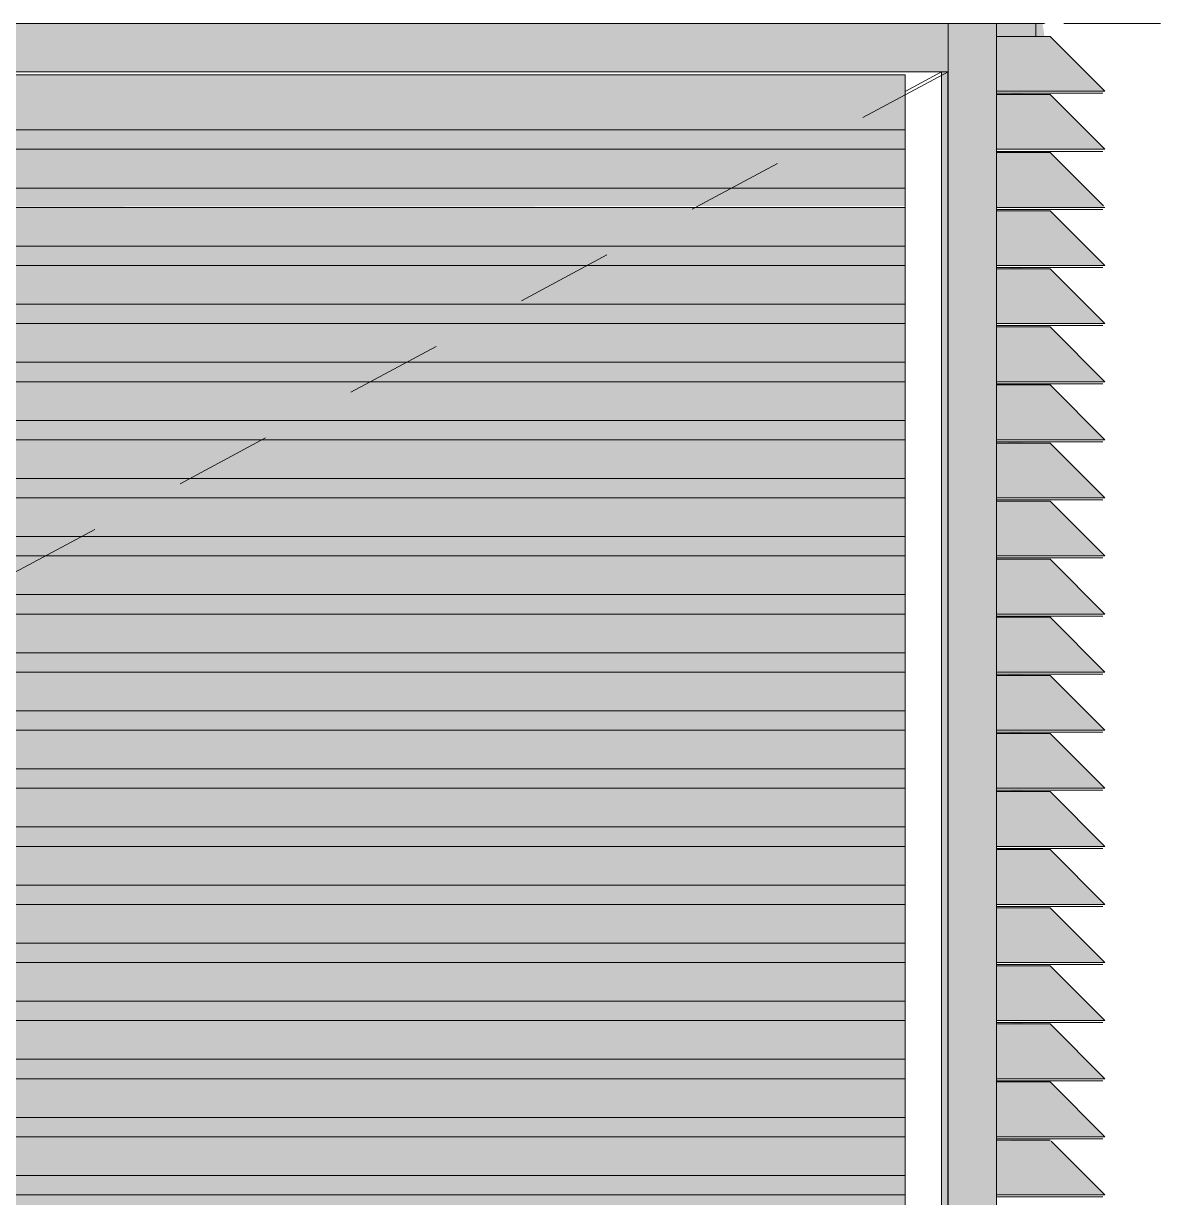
# Model space of a CAD drawing. Header units: metres. Extents: x 902 to 1205, y -4 to 36.
# Drawn here: x 1024.74 to 1025.914, y 6.427 to 7.64 of the extents above; entities that cross this region are included whole.
import ezdxf

# ---------------------------------------------------------------- set-up
doc = ezdxf.new("R2010")
doc.units = ezdxf.units.M
for name, pattern in [('AEC_Center', [0.024, 0.012, -0.004, 0.004, -0.004]), ('Center', [0.178333, 0.020833, -0.0525, 0.0525, -0.0525]), ('Hidden', [0.006, 0.004, -0.002])]:
    doc.linetypes.add(name, pattern=pattern)
for name, color, linetype, lineweight in [('A-DOOR', 31, 'Continuous', 5), ('A-FLOR-LEVL', 51, 'Continuous', 5), ('A-GLAZ-CWMG', 51, 'Continuous', 5), ('S-COLS', 52, 'Continuous', 5)]:
    doc.layers.add(name, color=color, linetype=linetype, lineweight=lineweight)

# ---------------------------------------------------------------- blocks, each defined once
blk = doc.blocks.new('Rectangular Mullion - LVR002 - Swaged Louvre-V8-North - Grids A')
at = {"layer": 'A-GLAZ-CWMG'}
blk.add_hatch(color=256, dxfattribs=at).paths.add_polyline_path([(1025.8571, 6.43), (1025.8006, 6.4866), (1025.7452, 6.4855), (1025.7452, 6.43), (1025.7948, 6.43)])
for p, q in [((1025.7452, 6.4866), (1025.8006, 6.4866)), ((1025.7452, 6.43), (1025.8571, 6.43)), ((1025.7452, 6.4279), (1025.855, 6.4279))]:
    blk.add_line(p, q, dxfattribs=at)
blk = doc.blocks.new('Rectangular Mullion - LVR002 - Swaged Louvre-V7-North - Grids A')
at = {"layer": 'A-GLAZ-CWMG'}
blk.add_hatch(color=256, dxfattribs=at).paths.add_polyline_path([(1025.7452, 5.29), (1025.8571, 5.29), (1025.8006, 5.3466), (1025.7452, 5.3466), (1025.7452, 5.3124)])
for p, q in [((1025.7452, 5.3466), (1025.8006, 5.3466)), ((1025.7452, 5.29), (1025.8571, 5.29)), ((1025.7452, 5.2879), (1025.855, 5.2879))]:
    blk.add_line(p, q, dxfattribs=at)
blk = doc.blocks.new('aba - Structural Column - Steel - SHS - SHS100x100x9-3123692-North - Grids A')
at = {"layer": 'S-COLS'}
h = blk.add_hatch(color=256, dxfattribs=at)
h.paths.add_polyline_path([(1025.7724, 5.5266), (1025.7724, 5.5279), (1025.7452, 5.5266)])
h.paths.add_polyline_path([(1025.7724, 5.5866), (1025.7724, 5.5879), (1025.7452, 5.5866)])
h.paths.add_polyline_path([(1025.7724, 6.0666), (1025.7724, 6.0679), (1025.7452, 6.0666)])
h.paths.add_polyline_path([(1025.7724, 6.3066), (1025.7724, 6.3079), (1025.7452, 6.3066)])
h.paths.add_polyline_path([(1025.7724, 6.3666), (1025.7724, 6.3679), (1025.7452, 6.3666)])
h.paths.add_polyline_path([(1025.7724, 6.5466), (1025.7724, 6.5479), (1025.7452, 6.5466)])
h.paths.add_polyline_path([(1025.7724, 6.6066), (1025.7724, 6.6079), (1025.7452, 6.6066)])
h.paths.add_polyline_path([(1025.7724, 6.7866), (1025.7724, 6.7879), (1025.7452, 6.7866)])
h.paths.add_polyline_path([(1025.7724, 6.8466), (1025.7724, 6.8479), (1025.7452, 6.8466)])
h.paths.add_polyline_path([(1025.7724, 6.9066), (1025.7724, 6.9079), (1025.7452, 6.9066)])
h.paths.add_polyline_path([(1025.7724, 6.9666), (1025.7724, 6.9679), (1025.7452, 6.9666)])
h.paths.add_polyline_path([(1025.7724, 7.0266), (1025.7724, 7.0279), (1025.7452, 7.0266)])
h.paths.add_polyline_path([(1025.7724, 7.2066), (1025.7724, 7.2079), (1025.7452, 7.2066)])
h.paths.add_polyline_path([(1025.7724, 7.3866), (1025.7724, 7.3879), (1025.7452, 7.3866)])
h.paths.add_polyline_path([(1025.7724, 7.5666), (1025.7724, 7.5679), (1025.7452, 7.5666)])
h.paths.add_polyline_path([(1025.7452, 7.6266), (1025.7724, 7.6266), (1025.7724, 7.64), (1025.7452, 7.64)])
h = blk.add_hatch(color=256, dxfattribs=at)
h.paths.add_polyline_path([(1025.7949, 5.4066), (1025.7933, 5.4079), (1025.7948, 5.4066)])
h.paths.add_polyline_path([(1025.7949, 5.7066), (1025.7932, 5.7079), (1025.7948, 5.7066)])
h.paths.add_polyline_path([(1025.7949, 5.9466), (1025.7932, 5.9479), (1025.7948, 5.9466)])
h.paths.add_polyline_path([(1025.7949, 6.3666), (1025.793, 6.3679), (1025.7948, 6.3666)])
h.paths.add_polyline_path([(1025.7949, 6.6666), (1025.793, 6.6679), (1025.7948, 6.6666)])
h.paths.add_polyline_path([(1025.7949, 7.0866), (1025.7925, 7.0879), (1025.7948, 7.0866)])
h.paths.add_polyline_path([(1025.7949, 7.2066), (1025.7926, 7.2079), (1025.7948, 7.2066)])
h.paths.add_polyline_path([(1025.7949, 7.3266), (1025.7926, 7.3279), (1025.7948, 7.3266)])
h.paths.add_polyline_path([(1025.7949, 7.5066), (1025.7927, 7.5079), (1025.7948, 7.5066)])
h.paths.add_polyline_path([(1025.7836, 7.6266), (1025.7949, 7.6266), (1025.7927, 7.64), (1025.7724, 7.64), (1025.7724, 7.6266), (1025.7836, 7.6266)])
for p, q in [((1025.7724, 7.64), (1025.7452, 7.64)), ((1025.7724, 7.64), (1025.7949, 7.64)), ((1025.6949, 7.5896), (1025.6949, 5.29))]:
    blk.add_line(p, q, dxfattribs=at)
at = {"layer": 'S-COLS', "linetype": 'Hidden'}
blk.add_line((1025.7859, 7.6266), (1025.7859, 7.64), dxfattribs=at)
blk = doc.blocks.new('Rectangular Mullion - LVR002 - Swaged Louvre-V11-North - Grids A')
at = {"layer": 'A-GLAZ-CWMG'}
blk.add_line((1025.8017, 6.4855), (1025.8572, 6.43), dxfattribs=at)
blk = doc.blocks.new('Rectangular Mullion - LVR002 - Swaged Louvre-V9-North - Grids A')
at = {"layer": 'A-GLAZ-CWMG'}
blk.add_line((1025.8006, 5.3466), (1025.8572, 5.29), dxfattribs=at)
blk = doc.blocks.new('Rectangular Mullion - LVR002 - Swaged Louvre-V12-North - Grids A')
at = {"layer": 'A-GLAZ-CWMG'}
blk.add_line((1025.8006, 7.5066), (1025.8557, 7.4516), dxfattribs=at)
blk = doc.blocks.new('aba - Structural Column - Steel - SHS - SHS100x100x9-V14-North - Grids A')
at = {"layer": 'S-COLS'}
blk.add_hatch(color=256, dxfattribs=at).paths.add_polyline_path([(1025.7949, 7.6266), (1025.7949, 7.6266), (1025.7949, 7.64)])
blk = doc.blocks.new('aba - Structural Column - Steel - SHS - SHS100x100x9-V15-North - Grids A')
at = {"layer": 'S-COLS'}
blk.add_line((1025.7954, 7.64), (1025.7956, 7.64), dxfattribs=at)
blk = doc.blocks.new('Curtain_Wall_Louvre_DoubleDoor - Louvre Double Door-3474615-North - Grids A')
at = {"layer": 'A-DOOR', "linetype": 'Center'}
h = blk.add_hatch(color=256, dxfattribs=at)
h.paths.add_polyline_path([(1025.6511, 7.53), (1025.6511, 7.587), (1024.6431, 7.587), (1024.6431, 7.53)])
h.paths.add_polyline_path([(1023.6801, 7.53), (1024.6031, 7.53), (1024.6031, 7.587), (1023.6949, 7.5858), (1023.6918, 7.5746), (1023.6801, 7.5628), (1023.6801, 7.5306)])
for points in [[(1024.0839, 7.51), (1025.6511, 7.51), (1025.6511, 7.53), (1023.6801, 7.53), (1023.6801, 7.51), (1023.8207, 7.51)], [(1023.6801, 7.45), (1025.6511, 7.4516), (1025.6511, 7.47), (1023.6801, 7.47), (1023.6801, 7.4516)], [(1024.0839, 7.39), (1025.6511, 7.39), (1025.6511, 7.41), (1023.6801, 7.41), (1023.6801, 7.39), (1023.8207, 7.39)], [(1024.0839, 7.33), (1025.6511, 7.33), (1025.6511, 7.35), (1023.6801, 7.35), (1023.6801, 7.33), (1023.8207, 7.33)], [(1024.0839, 7.27), (1025.6511, 7.27), (1025.6511, 7.29), (1023.6801, 7.29), (1023.6801, 7.27), (1023.8207, 7.27)], [(1024.0839, 7.21), (1025.6511, 7.21), (1025.6511, 7.23), (1023.6801, 7.23), (1023.6801, 7.21), (1023.8207, 7.21)], [(1024.0839, 7.15), (1025.6511, 7.15), (1025.6511, 7.17), (1023.6801, 7.17), (1023.6801, 7.15), (1023.8207, 7.15)], [(1024.0839, 7.09), (1025.6511, 7.09), (1025.6511, 7.11), (1023.6801, 7.11), (1023.6801, 7.09), (1023.8207, 7.09)], [(1024.0839, 7.03), (1025.6511, 7.03), (1025.6511, 7.05), (1023.6801, 7.05), (1023.6801, 7.03), (1023.8207, 7.03)], [(1024.0839, 6.97), (1025.6511, 6.97), (1025.6511, 6.99), (1023.6801, 6.99), (1023.6801, 6.97), (1023.8207, 6.97)], [(1024.0839, 6.91), (1025.6511, 6.91), (1025.6511, 6.93), (1023.6801, 6.93), (1023.6801, 6.91), (1023.8207, 6.91)], [(1024.0839, 6.85), (1025.6511, 6.85), (1025.6511, 6.87), (1023.6801, 6.87), (1023.6801, 6.85), (1023.8207, 6.85)], [(1024.0839, 6.79), (1025.6511, 6.79), (1025.6511, 6.81), (1023.6801, 6.81), (1023.6801, 6.79), (1023.8207, 6.79)], [(1024.0839, 6.73), (1025.6511, 6.73), (1025.6511, 6.75), (1023.6801, 6.75), (1023.6801, 6.73), (1023.8207, 6.73)], [(1024.0839, 6.67), (1025.6511, 6.67), (1025.6511, 6.69), (1023.6801, 6.69), (1023.6801, 6.67), (1023.8207, 6.67)], [(1023.6801, 6.61), (1025.6511, 6.61), (1025.6511, 6.63), (1023.6801, 6.63), (1023.6801, 6.6235)], [(1024.0839, 6.55), (1025.6511, 6.55), (1025.6511, 6.57), (1023.6801, 6.57), (1023.6801, 6.55), (1023.8207, 6.55)], [(1024.0839, 6.49), (1025.6511, 6.49), (1025.6511, 6.51), (1023.6801, 6.51), (1023.6801, 6.49), (1023.8207, 6.49)], [(1024.6104, 6.43), (1025.6511, 6.43), (1025.6511, 6.45), (1023.6801, 6.45), (1023.6801, 6.44), (1023.5978, 6.44), (1023.5978, 6.43), (1024.0839, 6.43)]]:
    blk.add_hatch(color=256, dxfattribs=at).paths.add_polyline_path(points)
h = blk.add_hatch(color=256, dxfattribs=at)
h.paths.add_polyline_path([(1024.6431, 7.47), (1025.6511, 7.47), (1025.6511, 7.51), (1024.6431, 7.51)])
h.paths.add_polyline_path([(1023.8207, 7.47), (1024.6031, 7.47), (1024.6031, 7.51), (1023.6873, 7.51), (1023.6801, 7.5028), (1023.6801, 7.47)])
h = blk.add_hatch(color=256, dxfattribs=at)
h.paths.add_polyline_path([(1024.6031, 7.41), (1024.6031, 7.45), (1023.6873, 7.45), (1023.6801, 7.4428), (1023.6801, 7.41), (1024.0839, 7.41)])
h.paths.add_polyline_path([(1025.6511, 7.41), (1025.6511, 7.45), (1024.6431, 7.45), (1024.6431, 7.41), (1025.1368, 7.41)])
h = blk.add_hatch(color=256, dxfattribs=at)
h.paths.add_polyline_path([(1024.6031, 7.35), (1024.6031, 7.39), (1023.6873, 7.39), (1023.6801, 7.3828), (1023.6801, 7.35), (1024.0839, 7.35)])
h.paths.add_polyline_path([(1025.6511, 7.35), (1025.6511, 7.39), (1024.6431, 7.39), (1024.6431, 7.35), (1025.1368, 7.35)])
h = blk.add_hatch(color=256, dxfattribs=at)
h.paths.add_polyline_path([(1024.6031, 7.29), (1024.6031, 7.33), (1023.6873, 7.33), (1023.6801, 7.3228), (1023.6801, 7.29), (1024.0839, 7.29)])
h.paths.add_polyline_path([(1025.6511, 7.29), (1025.6511, 7.33), (1024.6431, 7.33), (1024.6431, 7.29), (1025.1368, 7.29)])
h = blk.add_hatch(color=256, dxfattribs=at)
h.paths.add_polyline_path([(1024.6031, 7.23), (1024.6031, 7.27), (1023.6873, 7.27), (1023.6801, 7.2628), (1023.6801, 7.23), (1024.0839, 7.23)])
h.paths.add_polyline_path([(1025.6511, 7.23), (1025.6511, 7.27), (1024.6431, 7.27), (1024.6431, 7.23), (1025.1368, 7.23)])
h = blk.add_hatch(color=256, dxfattribs=at)
h.paths.add_polyline_path([(1024.6031, 7.17), (1024.6031, 7.21), (1023.6873, 7.21), (1023.6801, 7.2028), (1023.6801, 7.17), (1024.0839, 7.17)])
h.paths.add_polyline_path([(1025.6511, 7.17), (1025.6511, 7.21), (1024.6431, 7.21), (1024.6431, 7.17), (1025.1368, 7.17)])
h = blk.add_hatch(color=256, dxfattribs=at)
h.paths.add_polyline_path([(1024.6031, 7.11), (1024.6031, 7.15), (1023.6873, 7.15), (1023.6801, 7.1428), (1023.6801, 7.11), (1024.0839, 7.11)])
h.paths.add_polyline_path([(1025.6511, 7.11), (1025.6511, 7.15), (1024.6431, 7.15), (1024.6431, 7.11), (1025.1368, 7.11)])
h = blk.add_hatch(color=256, dxfattribs=at)
h.paths.add_polyline_path([(1024.6031, 7.05), (1024.6031, 7.09), (1023.6873, 7.09), (1023.6801, 7.0828), (1023.6801, 7.05), (1024.0839, 7.05)])
h.paths.add_polyline_path([(1025.6511, 7.05), (1025.6511, 7.09), (1024.6431, 7.09), (1024.6431, 7.05), (1025.1368, 7.05)])
h = blk.add_hatch(color=256, dxfattribs=at)
h.paths.add_polyline_path([(1024.6031, 6.99), (1024.6031, 7.03), (1023.6873, 7.03), (1023.6801, 7.0228), (1023.6801, 6.99), (1024.0839, 6.99)])
h.paths.add_polyline_path([(1025.6511, 6.99), (1025.6511, 7.03), (1024.6431, 7.03), (1024.6431, 6.99), (1025.1368, 6.99)])
h = blk.add_hatch(color=256, dxfattribs=at)
h.paths.add_polyline_path([(1024.6031, 6.93), (1024.6031, 6.97), (1023.6873, 6.97), (1023.6801, 6.9628), (1023.6801, 6.93), (1024.0839, 6.93)])
h.paths.add_polyline_path([(1025.6511, 6.93), (1025.6511, 6.97), (1024.6431, 6.97), (1024.6431, 6.93), (1025.1368, 6.93)])
h = blk.add_hatch(color=256, dxfattribs=at)
h.paths.add_polyline_path([(1023.6801, 6.87), (1024.6031, 6.87), (1024.6031, 6.91), (1023.6873, 6.91), (1023.6801, 6.8995)])
h.paths.add_polyline_path([(1025.1368, 6.87), (1025.6511, 6.87), (1025.6511, 6.91), (1024.6431, 6.91), (1024.6431, 6.87)])
h = blk.add_hatch(color=256, dxfattribs=at)
h.paths.add_polyline_path([(1024.6031, 6.81), (1024.6031, 6.85), (1023.6873, 6.85), (1023.6801, 6.8428), (1023.6801, 6.81), (1024.0839, 6.81)])
h.paths.add_polyline_path([(1025.6511, 6.81), (1025.6511, 6.85), (1024.6431, 6.85), (1024.6431, 6.81), (1025.1368, 6.81)])
h = blk.add_hatch(color=256, dxfattribs=at)
h.paths.add_polyline_path([(1024.6031, 6.75), (1024.6031, 6.79), (1023.6873, 6.79), (1023.6801, 6.7828), (1023.6801, 6.75), (1024.0839, 6.75)])
h.paths.add_polyline_path([(1025.6511, 6.75), (1025.6511, 6.79), (1024.6431, 6.79), (1024.6431, 6.75), (1025.1368, 6.75)])
h = blk.add_hatch(color=256, dxfattribs=at)
h.paths.add_polyline_path([(1024.6031, 6.69), (1024.6031, 6.73), (1023.6873, 6.73), (1023.6801, 6.7228), (1023.6801, 6.69), (1024.0839, 6.69)])
h.paths.add_polyline_path([(1025.6511, 6.69), (1025.6511, 6.73), (1024.6431, 6.73), (1024.6431, 6.69), (1025.1368, 6.69)])
h = blk.add_hatch(color=256, dxfattribs=at)
h.paths.add_polyline_path([(1024.6031, 6.63), (1024.6031, 6.67), (1023.6873, 6.67), (1023.6801, 6.6628), (1023.6801, 6.63), (1024.0839, 6.63)])
h.paths.add_polyline_path([(1025.6511, 6.63), (1025.6511, 6.67), (1024.6431, 6.67), (1024.6431, 6.63), (1025.1368, 6.63)])
h = blk.add_hatch(color=256, dxfattribs=at)
h.paths.add_polyline_path([(1024.6031, 6.57), (1024.6031, 6.61), (1023.6873, 6.61), (1023.6801, 6.6028), (1023.6801, 6.57), (1024.0839, 6.57)])
h.paths.add_polyline_path([(1025.6511, 6.57), (1025.6511, 6.61), (1024.6431, 6.61), (1024.6431, 6.57), (1025.1368, 6.57)])
h = blk.add_hatch(color=256, dxfattribs=at)
h.paths.add_polyline_path([(1024.6031, 6.51), (1024.6031, 6.55), (1023.6873, 6.55), (1023.6801, 6.5428), (1023.6801, 6.51), (1024.0839, 6.51)])
h.paths.add_polyline_path([(1025.6511, 6.51), (1025.6511, 6.55), (1024.6431, 6.55), (1024.6431, 6.51), (1025.1368, 6.51)])
h = blk.add_hatch(color=256, dxfattribs=at)
h.paths.add_polyline_path([(1024.6031, 6.45), (1024.6031, 6.49), (1023.6873, 6.49), (1023.6801, 6.4828), (1023.6801, 6.45), (1024.0839, 6.45)])
h.paths.add_polyline_path([(1025.6511, 6.45), (1025.6511, 6.49), (1024.6431, 6.49), (1024.6431, 6.45), (1025.1368, 6.45)])
h = blk.add_hatch(color=256, dxfattribs=at)
h.paths.add_polyline_path([(1023.5978, 6.39), (1024.6031, 6.39), (1024.6031, 6.43), (1023.6873, 6.43), (1023.6801, 6.4254), (1023.6724, 6.4233), (1023.6174, 6.4233), (1023.6061, 6.4263), (1023.6024, 6.43), (1023.5978, 6.4285), (1023.5978, 6.4033)])
h.paths.add_polyline_path([(1025.6511, 6.39), (1025.6511, 6.43), (1024.6431, 6.43), (1024.6431, 6.39), (1025.1368, 6.39)])
blk.add_line((1025.6952, 7.59), (1023.6801, 6.5092), dxfattribs=at)
at = {"layer": 'A-DOOR'}
for p, q in [((1024.6431, 7.587), (1025.6511, 7.587)), ((1025.6511, 7.587), (1025.6511, 7.53)), ((1025.6511, 7.53), (1023.6801, 7.53)), ((1025.6511, 7.53), (1025.6511, 7.51)), ((1023.6801, 7.51), (1025.6511, 7.51)), ((1025.6511, 7.51), (1025.6511, 7.47)), ((1025.6511, 7.47), (1023.6801, 7.47)), ((1025.6511, 7.47), (1025.6511, 7.45)), ((1023.6801, 7.45), (1025.6511, 7.45)), ((1025.6511, 7.45), (1025.6511, 7.41)), ((1025.6511, 7.41), (1023.6801, 7.41)), ((1025.6511, 7.41), (1025.6511, 7.39)), ((1023.6801, 7.39), (1025.6511, 7.39)), ((1025.6511, 7.39), (1025.6511, 7.35)), ((1025.6511, 7.35), (1023.6801, 7.35)), ((1025.6511, 7.35), (1025.6511, 7.33)), ((1023.6801, 7.33), (1025.6511, 7.33)), ((1025.6511, 7.33), (1025.6511, 7.29)), ((1025.6511, 7.29), (1023.6801, 7.29)), ((1025.6511, 7.29), (1025.6511, 7.27)), ((1023.6801, 7.27), (1025.6511, 7.27)), ((1025.6511, 7.27), (1025.6511, 7.23)), ((1025.6511, 7.23), (1023.6801, 7.23)), ((1025.6511, 7.23), (1025.6511, 7.21)), ((1023.6801, 7.21), (1025.6511, 7.21)), ((1025.6511, 7.21), (1025.6511, 7.17)), ((1025.6511, 7.17), (1023.6801, 7.17)), ((1025.6511, 7.17), (1025.6511, 7.15)), ((1023.6801, 7.15), (1025.6511, 7.15)), ((1025.6511, 7.15), (1025.6511, 7.11)), ((1025.6511, 7.11), (1023.6801, 7.11)), ((1025.6511, 7.11), (1025.6511, 7.09)), ((1023.6801, 7.09), (1025.6511, 7.09)), ((1025.6511, 7.09), (1025.6511, 7.05)), ((1025.6511, 7.05), (1023.6801, 7.05)), ((1025.6511, 7.05), (1025.6511, 7.03)), ((1023.6801, 7.03), (1025.6511, 7.03)), ((1025.6511, 7.03), (1025.6511, 6.99)), ((1025.6511, 6.99), (1023.6801, 6.99)), ((1025.6511, 6.99), (1025.6511, 6.97)), ((1023.6801, 6.97), (1025.6511, 6.97)), ((1025.6511, 6.97), (1025.6511, 6.93)), ((1025.6511, 6.93), (1023.6801, 6.93)), ((1025.6511, 6.93), (1025.6511, 6.91)), ((1023.6801, 6.91), (1025.6511, 6.91)), ((1025.6511, 6.91), (1025.6511, 6.87)), ((1025.6511, 6.87), (1023.6801, 6.87)), ((1025.6511, 6.87), (1025.6511, 6.85)), ((1023.6801, 6.85), (1025.6511, 6.85)), ((1025.6511, 6.85), (1025.6511, 6.81)), ((1025.6511, 6.81), (1023.6801, 6.81)), ((1025.6511, 6.81), (1025.6511, 6.79)), ((1023.6801, 6.79), (1025.6511, 6.79)), ((1025.6511, 6.79), (1025.6511, 6.75)), ((1025.6511, 6.75), (1023.6801, 6.75)), ((1025.6511, 6.75), (1025.6511, 6.73)), ((1023.6801, 6.73), (1025.6511, 6.73)), ((1025.6511, 6.73), (1025.6511, 6.69)), ((1025.6511, 6.69), (1023.6801, 6.69)), ((1025.6511, 6.69), (1025.6511, 6.67)), ((1023.6801, 6.67), (1025.6511, 6.67)), ((1025.6511, 6.67), (1025.6511, 6.63)), ((1025.6511, 6.63), (1023.6801, 6.63)), ((1025.6511, 6.63), (1025.6511, 6.61)), ((1023.6801, 6.61), (1025.6511, 6.61)), ((1025.6511, 6.61), (1025.6511, 6.57)), ((1025.6511, 6.57), (1023.6801, 6.57)), ((1025.6511, 6.57), (1025.6511, 6.55)), ((1023.6801, 6.55), (1025.6511, 6.55)), ((1025.6511, 6.55), (1025.6511, 6.51)), ((1025.6511, 6.51), (1023.6801, 6.51)), ((1025.6511, 6.51), (1025.6511, 6.49)), ((1023.6801, 6.49), (1025.6511, 6.49)), ((1025.6511, 6.49), (1025.6511, 6.45)), ((1025.6511, 6.45), (1023.6801, 6.45)), ((1025.6511, 6.45), (1025.6511, 6.43)), ((1023.5978, 6.43), (1025.6511, 6.43)), ((1025.6511, 6.43), (1025.6511, 6.39))]:
    blk.add_line(p, q, dxfattribs=at)
blk = doc.blocks.new('Rectangular Mullion - 50x100mm-3470729-North - Grids A')
at = {"layer": 'A-GLAZ-CWMG'}
blk.add_hatch(color=256, dxfattribs=at).paths.add_polyline_path([(1025.6952, 7.59), (1025.6952, 7.64), (1023.6801, 7.64), (1023.6801, 7.59), (1025.6632, 7.59)])
for p, q in [((1025.6952, 7.64), (1023.6801, 7.64)), ((1025.6952, 7.64), (1025.6952, 7.59)), ((1023.6801, 7.59), (1025.6952, 7.59))]:
    blk.add_line(p, q, dxfattribs=at)
blk = doc.blocks.new('Rectangular Mullion - 50x100mm-3397065-North - Grids A')
at = {"layer": 'A-GLAZ-CWMG'}
blk.add_hatch(color=256, dxfattribs=at).paths.add_polyline_path([(968.0507, 5.24), (968.1007, 5.24), (968.1007, 7.64), (968.0507, 7.64), (968.0507, 5.2434)])
for p, q in [((968.0507, 7.64), (968.1007, 7.64)), ((968.0507, 7.64), (968.0507, 5.24)), ((968.1007, 5.24), (968.1007, 7.64))]:
    blk.add_line(p, q, dxfattribs=at)
blk = doc.blocks.new('Curtain_Wall_Louvre_DoubleDoor - Louvre Double Door-3474692-North - Grids A')
at = {"layer": 'A-DOOR', "linetype": 'Center'}
blk.add_line((1025.6885, 7.59), (1025.6511, 7.5699), dxfattribs=at)
blk = doc.blocks.new('Rectangular Mullion - 50x100mm-1447016-North - Grids A')
at = {"layer": 'A-GLAZ-CWMG'}
blk.add_hatch(color=256, dxfattribs=at).paths.add_polyline_path([(1025.6949, 5.29), (1025.6949, 7.59), (1025.6885, 7.5896), (1025.6885, 5.29)])
for p, q in [((1025.6884, 7.5896), (1025.6884, 5.29)), ((1025.6885, 7.5896), (1025.6885, 5.29))]:
    blk.add_line(p, q, dxfattribs=at)

msp = doc.modelspace()

# ---------------------------------------------------------------- linework, layer by layer
at = {"layer": 'A-FLOR-LEVL', "linetype": 'AEC_Center'}
msp.add_line((903.2147, 7.64), (1037.7081, 7.64), dxfattribs=at)

# ---------------------------------------------------------------- block references
at = {"layer": 'A-DOOR', "linetype": 'Center'}
for name in ['Curtain_Wall_Louvre_DoubleDoor - Louvre Double Door-3474615-North - Grids A', 'Curtain_Wall_Louvre_DoubleDoor - Louvre Double Door-3474692-North - Grids A']:
    msp.add_blockref(name, (0, 0), dxfattribs=at)
at = {"layer": 'A-GLAZ-CWMG'}
for name, p in [('Rectangular Mullion - 50x100mm-3470729-North - Grids A', (0, 0)), ('Rectangular Mullion - 50x100mm-3397065-North - Grids A', (57.6445, 0)), ('Rectangular Mullion - LVR002 - Swaged Louvre-V7-North - Grids A', (0, 2.28)), ('Rectangular Mullion - LVR002 - Swaged Louvre-V9-North - Grids A', (0, 2.28)), ('Rectangular Mullion - 50x100mm-1447016-North - Grids A', (0, 0)), ('Rectangular Mullion - LVR002 - Swaged Louvre-V7-North - Grids A', (0, 2.22)), ('Rectangular Mullion - LVR002 - Swaged Louvre-V9-North - Grids A', (0, 2.22)), ('Rectangular Mullion - LVR002 - Swaged Louvre-V7-North - Grids A', (0, 2.16)), ('Rectangular Mullion - LVR002 - Swaged Louvre-V12-North - Grids A', (0, 0)), ('Rectangular Mullion - LVR002 - Swaged Louvre-V7-North - Grids A', (0, 2.1)), ('Rectangular Mullion - LVR002 - Swaged Louvre-V9-North - Grids A', (0, 2.1)), ('Rectangular Mullion - LVR002 - Swaged Louvre-V7-North - Grids A', (0, 2.04)), ('Rectangular Mullion - LVR002 - Swaged Louvre-V9-North - Grids A', (0, 2.04)), ('Rectangular Mullion - LVR002 - Swaged Louvre-V7-North - Grids A', (0, 1.98)), ('Rectangular Mullion - LVR002 - Swaged Louvre-V9-North - Grids A', (0, 1.98)), ('Rectangular Mullion - LVR002 - Swaged Louvre-V7-North - Grids A', (0, 1.92)), ('Rectangular Mullion - LVR002 - Swaged Louvre-V9-North - Grids A', (0, 1.92)), ('Rectangular Mullion - LVR002 - Swaged Louvre-V7-North - Grids A', (0, 1.86)), ('Rectangular Mullion - LVR002 - Swaged Louvre-V9-North - Grids A', (0, 1.86)), ('Rectangular Mullion - LVR002 - Swaged Louvre-V7-North - Grids A', (0, 1.8)), ('Rectangular Mullion - LVR002 - Swaged Louvre-V9-North - Grids A', (0, 1.8)), ('Rectangular Mullion - LVR002 - Swaged Louvre-V7-North - Grids A', (0, 1.74)), ('Rectangular Mullion - LVR002 - Swaged Louvre-V9-North - Grids A', (0, 1.74)), ('Rectangular Mullion - LVR002 - Swaged Louvre-V7-North - Grids A', (0, 1.68)), ('Rectangular Mullion - LVR002 - Swaged Louvre-V9-North - Grids A', (0, 1.68)), ('Rectangular Mullion - LVR002 - Swaged Louvre-V7-North - Grids A', (0, 1.62)), ('Rectangular Mullion - LVR002 - Swaged Louvre-V9-North - Grids A', (0, 1.62)), ('Rectangular Mullion - LVR002 - Swaged Louvre-V7-North - Grids A', (0, 1.56)), ('Rectangular Mullion - LVR002 - Swaged Louvre-V9-North - Grids A', (0, 1.56)), ('Rectangular Mullion - LVR002 - Swaged Louvre-V7-North - Grids A', (0, 1.5)), ('Rectangular Mullion - LVR002 - Swaged Louvre-V9-North - Grids A', (0, 1.5)), ('Rectangular Mullion - LVR002 - Swaged Louvre-V7-North - Grids A', (0, 1.44)), ('Rectangular Mullion - LVR002 - Swaged Louvre-V9-North - Grids A', (0, 1.44)), ('Rectangular Mullion - LVR002 - Swaged Louvre-V7-North - Grids A', (0, 1.38)), ('Rectangular Mullion - LVR002 - Swaged Louvre-V9-North - Grids A', (0, 1.38)), ('Rectangular Mullion - LVR002 - Swaged Louvre-V7-North - Grids A', (0, 1.32)), ('Rectangular Mullion - LVR002 - Swaged Louvre-V9-North - Grids A', (0, 1.32)), ('Rectangular Mullion - LVR002 - Swaged Louvre-V7-North - Grids A', (0, 1.26)), ('Rectangular Mullion - LVR002 - Swaged Louvre-V9-North - Grids A', (0, 1.26)), ('Rectangular Mullion - LVR002 - Swaged Louvre-V7-North - Grids A', (0, 1.2)), ('Rectangular Mullion - LVR002 - Swaged Louvre-V9-North - Grids A', (0, 1.2)), ('Rectangular Mullion - LVR002 - Swaged Louvre-V8-North - Grids A', (0, 0)), ('Rectangular Mullion - LVR002 - Swaged Louvre-V11-North - Grids A', (0, 0))]:
    msp.add_blockref(name, p, dxfattribs=at)
at = {"layer": 'S-COLS'}
for name in ['aba - Structural Column - Steel - SHS - SHS100x100x9-3123692-North - Grids A', 'aba - Structural Column - Steel - SHS - SHS100x100x9-V14-North - Grids A', 'aba - Structural Column - Steel - SHS - SHS100x100x9-V15-North - Grids A']:
    msp.add_blockref(name, (0, 0), dxfattribs=at)

doc.saveas('drawing.dxf')
